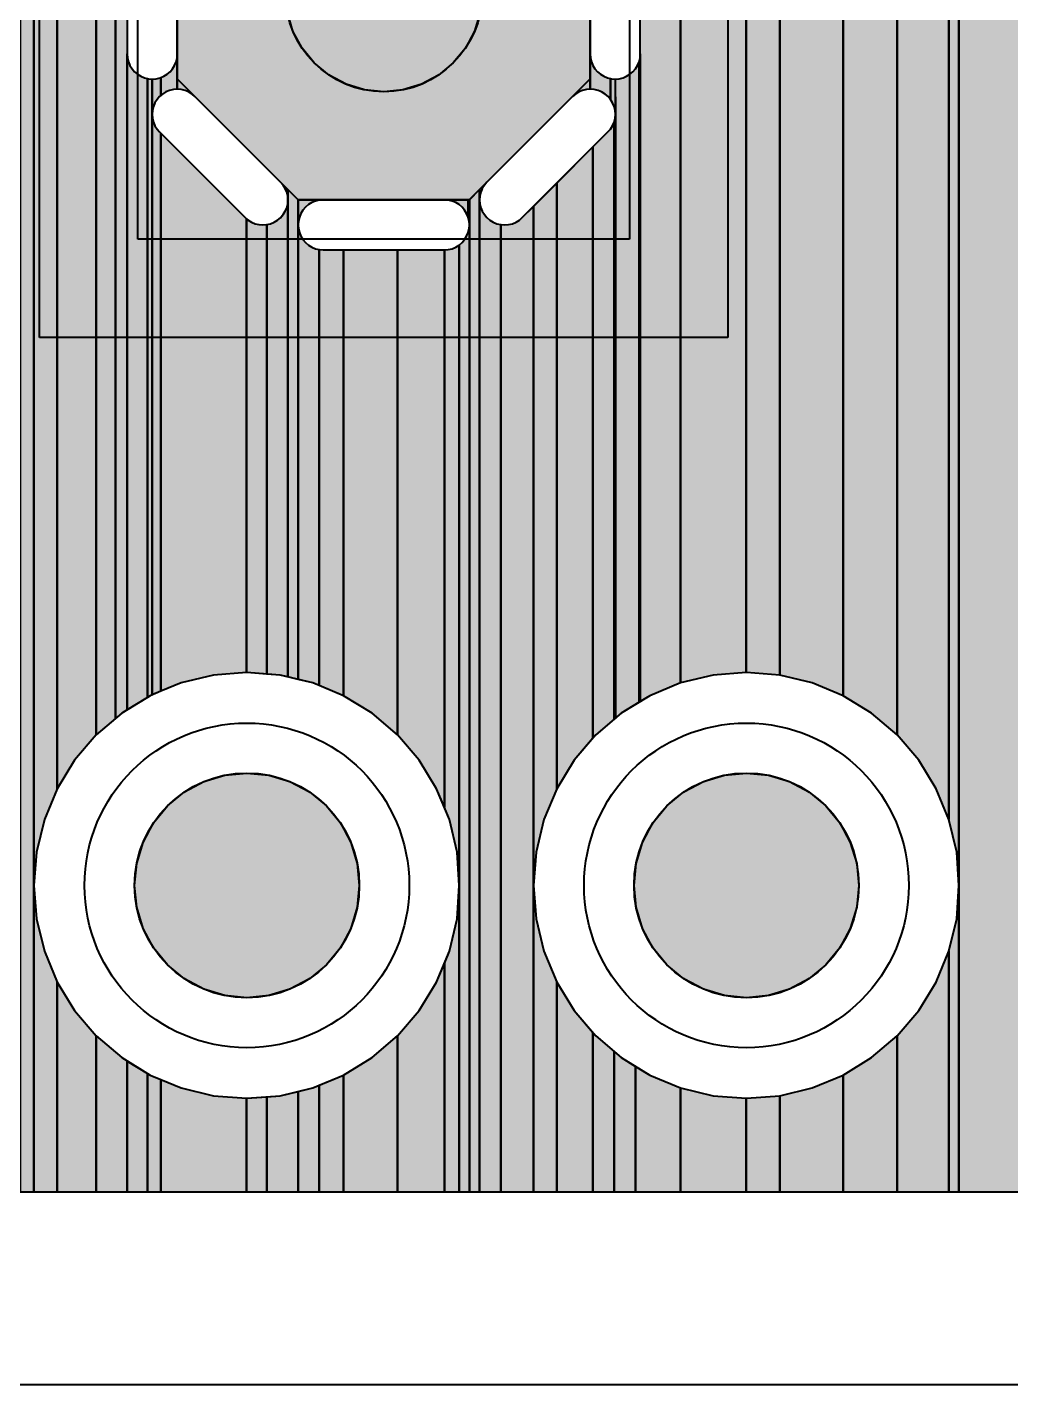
# Model space of a CAD drawing. Header units: millimetres. Extents: x 3 to 111, y 3 to 56.
# Drawn here: x 100.06 to 105.06, y 2.68 to 9.58 of the extents above; entities that cross this region are included whole.
import ezdxf

# ---------------------------------------------------------------- set-up
doc = ezdxf.new("R2010")
doc.units = ezdxf.units.MM
for name, color, linetype in [('bottom_copper', 7, 'Continuous'), ('bottom_silk', 7, 'Continuous'), ('drill_plated', 7, 'Continuous'), ('outline', 7, 'Continuous'), ('top_copper', 7, 'Continuous'), ('top_silk', 7, 'Continuous')]:
    doc.layers.add(name, color=color, linetype=linetype)

# ---------------------------------------------------------------- blocks, each defined once
blk = doc.blocks.new('Block2148')
at = {"layer": 'bottom_copper', "lineweight": 40}
for points in [[(1.2878, 0), (0.9101, 0), (0.9101, 51.435), (1.2878, 51.435), (1.2878, 0)], [(0.9101, 1.56), (0.9001, 1.7294), (0.8604, 1.8946), (0.8604, 49.4854), (0.9001, 49.6506), (0.9101, 49.82), (0.9101, 1.56)], [(0.8604, 1.8946), (0.7954, 2.0516), (0.7066, 2.1965), (0.5963, 2.3257), (0.5963, 49.0543), (0.7066, 49.1835), (0.7954, 49.3284), (0.8604, 49.4854), (0.8604, 1.8946)], [(0.5963, 2.3257), (0.4671, 2.436), (0.3222, 2.5248), (0.3222, 48.8552), (0.4671, 48.944), (0.5963, 49.0543), (0.5963, 2.3257)], [(0.3222, 2.5248), (0.1652, 2.5898), (0, 2.6295), (0, 48.7505), (0.1652, 48.7902), (0.3222, 48.8552), (0.3222, 2.5248)], [(0, 2.6295), (-0.1694, 2.6428), (-0.1711, 2.6427), (-0.1711, 48.7373), (-0.1694, 48.7372), (0, 48.7505), (0, 2.6295)], [(0.9101, 0), (0.8604, 0), (0.8604, 1.2254), (0.9001, 1.3906), (0.9101, 1.56), (0.9101, 0)], [(0.8604, 0), (0.5963, 0), (0.5963, 0.7943), (0.7066, 0.9235), (0.7954, 1.0684), (0.8604, 1.2254), (0.8604, 0)], [(0.5963, 0), (0.3222, 0), (0.3222, 0.5952), (0.4671, 0.684), (0.5963, 0.7943), (0.5963, 0)], [(0.3222, 0), (0, 0), (0, 0.4905), (0.1652, 0.5302), (0.3222, 0.5952), (0.3222, 0)], [(0, 0), (-0.1711, 0), (-0.1711, 0.4773), (-0.1694, 0.4772), (0, 0.4905), (0, 0)]]:
    blk.add_hatch(color=7, dxfattribs=at).paths.add_polyline_path(points, flags=0)
at = {"layer": 'bottom_copper', "color": 7, "lineweight": 40}
for points in [[(1.2878, 0), (0.9101, 0), (0.9101, 51.435), (1.2878, 51.435), (1.2878, 0)], [(0.9101, 1.56), (0.9001, 1.7294), (0.8604, 1.8946), (0.8604, 49.4854), (0.9001, 49.6506), (0.9101, 49.82), (0.9101, 1.56)], [(0.8604, 1.8946), (0.7954, 2.0516), (0.7066, 2.1965), (0.5963, 2.3257), (0.5963, 49.0543), (0.7066, 49.1835), (0.7954, 49.3284), (0.8604, 49.4854), (0.8604, 1.8946)], [(0.5963, 2.3257), (0.4671, 2.436), (0.3222, 2.5248), (0.3222, 48.8552), (0.4671, 48.944), (0.5963, 49.0543), (0.5963, 2.3257)], [(0.3222, 2.5248), (0.1652, 2.5898), (0, 2.6295), (0, 48.7505), (0.1652, 48.7902), (0.3222, 48.8552), (0.3222, 2.5248)], [(0, 2.6295), (-0.1694, 2.6428), (-0.1711, 2.6427), (-0.1711, 48.7373), (-0.1694, 48.7372), (0, 48.7505), (0, 2.6295)], [(0.9101, 0), (0.8604, 0), (0.8604, 1.2254), (0.9001, 1.3906), (0.9101, 1.56), (0.9101, 0)], [(0.8604, 0), (0.5963, 0), (0.5963, 0.7943), (0.7066, 0.9235), (0.7954, 1.0684), (0.8604, 1.2254), (0.8604, 0)], [(0.5963, 0), (0.3222, 0), (0.3222, 0.5952), (0.4671, 0.684), (0.5963, 0.7943), (0.5963, 0)], [(0.3222, 0), (0, 0), (0, 0.4905), (0.1652, 0.5302), (0.3222, 0.5952), (0.3222, 0)], [(0, 0), (-0.1711, 0), (-0.1711, 0.4773), (-0.1694, 0.4772), (0, 0.4905), (0, 0)]]:
    blk.add_lwpolyline(points, close=True, dxfattribs=at)
blk = doc.blocks.new('Block4488')
at = {"layer": 'bottom_copper', "lineweight": 40}
for points in [[(2.104, 2.5898), (1.947, 2.5248), (1.8986, 2.4951), (1.8986, 48.8849), (1.947, 48.8552), (2.104, 48.7902), (2.104, 2.5898)], [(2.4369, 2.6427), (2.2692, 2.6295), (2.104, 2.5898), (2.104, 48.7902), (2.2692, 48.7505), (2.4369, 48.7373), (2.4369, 2.6427)], [(1.7477, 5.5564), (1.7347, 5.5716), (1.7195, 5.5845), (1.7024, 5.595), (1.684, 5.6026), (1.6645, 5.6073), (1.6446, 5.6089), (1.6446, 5.788), (1.6458, 5.7681), (1.6504, 5.7487), (1.6581, 5.7302), (1.6685, 5.7132), (1.6815, 5.698), (1.6967, 5.685), (1.7138, 5.6746), (1.7322, 5.6669), (1.7477, 5.6632), (1.7477, 5.5564)], [(1.8928, 2.4916), (1.8021, 2.436), (1.772, 2.4103), (1.772, 5.6607), (1.7915, 5.6623), (1.811, 5.6669), (1.8294, 5.6746), (1.8465, 5.685), (1.8617, 5.698), (1.8747, 5.7132), (1.8851, 5.7302), (1.8928, 5.7487), (1.8928, 2.4916)], [(1.8986, 2.4951), (1.8928, 2.4916), (1.8928, 5.7487), (1.8974, 5.7681), (1.8986, 5.7881), (1.8986, 2.4951)], [(1.772, 5.4815), (1.7704, 5.5014), (1.7658, 5.5208), (1.7581, 5.5393), (1.7477, 5.5564), (1.7477, 5.6632), (1.7517, 5.6623), (1.7716, 5.6607), (1.772, 5.4815)], [(1.6446, 5.6089), (1.6247, 5.6073), (1.6052, 5.6026), (1.5868, 5.595), (1.5697, 5.5845), (1.5548, 5.5713), (1.6446, 5.6611), (1.6446, 5.6089)], [(1.772, 2.4103), (1.7658, 2.405), (1.7658, 5.4421), (1.7704, 5.4615), (1.772, 5.4815), (1.772, 2.4103)], [(1.7658, 2.405), (1.6729, 2.3257), (1.6581, 2.3084), (1.6581, 5.3154), (1.7344, 5.3917), (1.7477, 5.4066), (1.7581, 5.4236), (1.7658, 5.4421), (1.7658, 2.405)], [(1.6581, 2.3084), (1.5626, 2.1965), (1.4738, 2.0516), (1.4738, 5.1311), (1.6581, 5.3154), (1.6581, 2.3084)], [(0.1075, 5.046), (0.1059, 5.0659), (0.1012, 5.0854), (0.0936, 5.1038), (0.0831, 5.1209), (0.0702, 5.1355), (0.1075, 5.0982), (0.1075, 5.046)], [(1.119, 5.1355), (1.1061, 5.1209), (1.0956, 5.1038), (1.088, 5.0854), (1.0833, 5.0659), (1.0817, 5.046), (1.0817, 5.0982), (1.119, 5.1355)], [(1.4738, 2.0516), (1.4088, 1.8946), (1.3691, 1.7294), (1.3558, 1.56), (1.3558, 5.0131), (1.4738, 5.1311), (1.4738, 2.0516)], [(0.1075, 2.62), (0.068, 2.6295), (0, 2.6348), (0, 4.9202), (0.0194, 4.9248), (0.0379, 4.9325), (0.055, 4.9429), (0.0699, 4.9556), (0.0831, 4.9711), (0.0936, 4.9882), (0.1012, 5.0066), (0.1059, 5.0261), (0.1075, 5.046), (0.1075, 2.62)], [(0.1593, 2.6076), (0.1075, 2.62), (0.1075, 5.0982), (0.1593, 5.0464), (0.1593, 2.6076)], [(0.2667, 5.0448), (0.2473, 5.0402), (0.2288, 5.0325), (0.2118, 5.0221), (0.1966, 5.0091), (0.1836, 4.9939), (0.1732, 4.9768), (0.1655, 4.9584), (0.1609, 4.9389), (0.1593, 4.919), (0.1593, 5.0464), (0.1597, 5.046), (0.2667, 5.046), (0.2667, 5.0448)], [(0.2667, 5.0448), (0.2667, 5.046), (0.2866, 5.046), (0.2667, 5.0448)], [(1.0237, 4.9584), (1.016, 4.9768), (1.0056, 4.9939), (0.9926, 5.0091), (0.9774, 5.0221), (0.9604, 5.0325), (0.9419, 5.0402), (0.9225, 5.0448), (0.9026, 5.046), (1.0237, 5.046), (1.0237, 4.9584)], [(1.0299, 4.919), (1.0283, 4.9389), (1.0237, 4.9584), (1.0237, 5.046), (1.0295, 5.046), (1.0299, 5.0464), (1.0299, 4.919)], [(1.0817, 0), (1.0299, 0), (1.0299, 5.0464), (1.0817, 5.0982), (1.0817, 0)], [(1.1892, 0), (1.0817, 0), (1.0817, 5.046), (1.0833, 5.0261), (1.088, 5.0066), (1.0956, 4.9882), (1.1061, 4.9711), (1.119, 4.9559), (1.1342, 4.9429), (1.1513, 4.9325), (1.1698, 4.9248), (1.1892, 4.9202), (1.1892, 0)], [(1.3558, 0), (1.1892, 0), (1.1892, 4.9202), (1.2091, 4.9186), (1.2291, 4.9202), (1.2485, 4.9248), (1.267, 4.9325), (1.284, 4.9429), (1.2989, 4.9562), (1.3558, 5.0131), (1.3558, 0)], [(0, 2.6348), (-0.1014, 2.6428), (-0.1031, 2.6427), (-0.1031, 4.9503), (-0.0948, 4.9429), (-0.0778, 4.9325), (-0.0593, 4.9248), (-0.0399, 4.9202), (-0.0199, 4.9186), (0, 4.9202), (0, 2.6348)], [(0.2667, 2.5759), (0.2332, 2.5898), (0.1597, 2.6075), (0.1593, 4.919), (0.1609, 4.8991), (0.1655, 4.8796), (0.1732, 4.8612), (0.1836, 4.8441), (0.1966, 4.8289), (0.2118, 4.8159), (0.2288, 4.8055), (0.2473, 4.7978), (0.2667, 4.7932), (0.2667, 2.5759)], [(1.0295, 0), (0.9781, 0), (0.9781, 4.8165), (0.9926, 4.8289), (1.0056, 4.8441), (1.016, 4.8612), (1.0237, 4.8796), (1.0283, 4.8991), (1.0299, 4.919), (1.0299, 0)], [(0.3902, 2.5248), (0.2667, 2.5759), (0.2667, 4.7932), (0.2866, 4.792), (0.3902, 4.792), (0.3902, 2.5248)], [(0.6643, 2.3257), (0.5351, 2.436), (0.3902, 2.5248), (0.3902, 4.792), (0.6643, 4.792), (0.6643, 2.3257)], [(0.9025, 1.9572), (0.8634, 2.0516), (0.7746, 2.1965), (0.6643, 2.3257), (0.6643, 4.792), (0.9025, 4.792), (0.9025, 1.9572)], [(0.9781, 1.56), (0.9681, 1.7294), (0.9284, 1.8946), (0.9026, 1.9569), (0.9025, 4.792), (0.9225, 4.7932), (0.9419, 4.7978), (0.9604, 4.8055), (0.9774, 4.8159), (0.9781, 4.8165), (0.9781, 1.56)], [(0.9781, 0), (0.9026, 0), (0.9025, 1.1628), (0.9284, 1.2254), (0.9681, 1.3906), (0.9781, 1.56), (0.9781, 0)], [(1.4738, 0), (1.3558, 0), (1.3558, 1.56), (1.3691, 1.3906), (1.4088, 1.2254), (1.4738, 1.0684), (1.4738, 0)], [(0.9025, 0), (0.6643, 0), (0.6643, 0.7943), (0.7746, 0.9235), (0.8634, 1.0684), (0.9025, 1.1628), (0.9025, 0)], [(1.6581, 0), (1.4738, 0), (1.4738, 1.0684), (1.5626, 0.9235), (1.6581, 0.8116), (1.6581, 0)], [(0.6643, 0), (0.3902, 0), (0.3902, 0.5952), (0.5351, 0.684), (0.6643, 0.7943), (0.6643, 0)], [(1.7658, 0), (1.6581, 0), (1.6581, 0.8116), (1.6729, 0.7943), (1.7658, 0.715), (1.7658, 0)], [(1.8747, 0), (1.7658, 0), (1.7658, 0.715), (1.8021, 0.684), (1.8747, 0.6395), (1.8747, 0)], [(2.104, 0), (1.8747, 0), (1.8747, 0.6395), (1.947, 0.5952), (2.104, 0.5302), (2.104, 0)], [(0.3902, 0), (0.2667, 0), (0.2667, 0.5441), (0.3902, 0.5952), (0.3902, 0)], [(0, 0), (-0.1031, 0), (-0.1031, 0.4773), (-0.1014, 0.4772), (0, 0.4852), (0, 0)], [(0.1593, 0), (0, 0), (0, 0.4852), (0.068, 0.4905), (0.1593, 0.5124), (0.1593, 0)], [(0.2667, 0), (0.1597, 0), (0.1593, 0.5124), (0.2332, 0.5302), (0.2667, 0.5441), (0.2667, 0)], [(2.4369, 0), (2.104, 0), (2.104, 0.5302), (2.2692, 0.4905), (2.4369, 0.4773), (2.4369, 0)]]:
    blk.add_hatch(color=7, dxfattribs=at).paths.add_polyline_path(points, flags=0)
at = {"layer": 'bottom_copper', "color": 7, "lineweight": 40}
for points in [[(2.104, 2.5898), (1.947, 2.5248), (1.8986, 2.4951), (1.8986, 48.8849), (1.947, 48.8552), (2.104, 48.7902), (2.104, 2.5898)], [(2.4369, 2.6427), (2.2692, 2.6295), (2.104, 2.5898), (2.104, 48.7902), (2.2692, 48.7505), (2.4369, 48.7373), (2.4369, 2.6427)], [(1.7477, 5.5564), (1.7347, 5.5716), (1.7195, 5.5845), (1.7024, 5.595), (1.684, 5.6026), (1.6645, 5.6073), (1.6446, 5.6089), (1.6446, 5.788), (1.6458, 5.7681), (1.6504, 5.7487), (1.6581, 5.7302), (1.6685, 5.7132), (1.6815, 5.698), (1.6967, 5.685), (1.7138, 5.6746), (1.7322, 5.6669), (1.7477, 5.6632), (1.7477, 5.5564)], [(1.8928, 2.4916), (1.8021, 2.436), (1.772, 2.4103), (1.772, 5.6607), (1.7915, 5.6623), (1.811, 5.6669), (1.8294, 5.6746), (1.8465, 5.685), (1.8617, 5.698), (1.8747, 5.7132), (1.8851, 5.7302), (1.8928, 5.7487), (1.8928, 2.4916)], [(1.8986, 2.4951), (1.8928, 2.4916), (1.8928, 5.7487), (1.8974, 5.7681), (1.8986, 5.7881), (1.8986, 2.4951)], [(1.772, 5.4815), (1.7704, 5.5014), (1.7658, 5.5208), (1.7581, 5.5393), (1.7477, 5.5564), (1.7477, 5.6632), (1.7517, 5.6623), (1.7716, 5.6607), (1.772, 5.4815)], [(1.6446, 5.6089), (1.6247, 5.6073), (1.6052, 5.6026), (1.5868, 5.595), (1.5697, 5.5845), (1.5548, 5.5713), (1.6446, 5.6611), (1.6446, 5.6089)], [(1.772, 2.4103), (1.7658, 2.405), (1.7658, 5.4421), (1.7704, 5.4615), (1.772, 5.4815), (1.772, 2.4103)], [(1.7658, 2.405), (1.6729, 2.3257), (1.6581, 2.3084), (1.6581, 5.3154), (1.7344, 5.3917), (1.7477, 5.4066), (1.7581, 5.4236), (1.7658, 5.4421), (1.7658, 2.405)], [(1.6581, 2.3084), (1.5626, 2.1965), (1.4738, 2.0516), (1.4738, 5.1311), (1.6581, 5.3154), (1.6581, 2.3084)], [(0.1075, 5.046), (0.1059, 5.0659), (0.1012, 5.0854), (0.0936, 5.1038), (0.0831, 5.1209), (0.0702, 5.1355), (0.1075, 5.0982), (0.1075, 5.046)], [(1.119, 5.1355), (1.1061, 5.1209), (1.0956, 5.1038), (1.088, 5.0854), (1.0833, 5.0659), (1.0817, 5.046), (1.0817, 5.0982), (1.119, 5.1355)], [(1.4738, 2.0516), (1.4088, 1.8946), (1.3691, 1.7294), (1.3558, 1.56), (1.3558, 5.0131), (1.4738, 5.1311), (1.4738, 2.0516)], [(0.1075, 2.62), (0.068, 2.6295), (0, 2.6348), (0, 4.9202), (0.0194, 4.9248), (0.0379, 4.9325), (0.055, 4.9429), (0.0699, 4.9556), (0.0831, 4.9711), (0.0936, 4.9882), (0.1012, 5.0066), (0.1059, 5.0261), (0.1075, 5.046), (0.1075, 2.62)], [(0.1593, 2.6076), (0.1075, 2.62), (0.1075, 5.0982), (0.1593, 5.0464), (0.1593, 2.6076)], [(0.2667, 5.0448), (0.2473, 5.0402), (0.2288, 5.0325), (0.2118, 5.0221), (0.1966, 5.0091), (0.1836, 4.9939), (0.1732, 4.9768), (0.1655, 4.9584), (0.1609, 4.9389), (0.1593, 4.919), (0.1593, 5.0464), (0.1597, 5.046), (0.2667, 5.046), (0.2667, 5.0448)], [(0.2667, 5.0448), (0.2667, 5.046), (0.2866, 5.046), (0.2667, 5.0448)], [(1.0237, 4.9584), (1.016, 4.9768), (1.0056, 4.9939), (0.9926, 5.0091), (0.9774, 5.0221), (0.9604, 5.0325), (0.9419, 5.0402), (0.9225, 5.0448), (0.9026, 5.046), (1.0237, 5.046), (1.0237, 4.9584)], [(1.0299, 4.919), (1.0283, 4.9389), (1.0237, 4.9584), (1.0237, 5.046), (1.0295, 5.046), (1.0299, 5.0464), (1.0299, 4.919)], [(1.0817, 0), (1.0299, 0), (1.0299, 5.0464), (1.0817, 5.0982), (1.0817, 0)], [(1.1892, 0), (1.0817, 0), (1.0817, 5.046), (1.0833, 5.0261), (1.088, 5.0066), (1.0956, 4.9882), (1.1061, 4.9711), (1.119, 4.9559), (1.1342, 4.9429), (1.1513, 4.9325), (1.1698, 4.9248), (1.1892, 4.9202), (1.1892, 0)], [(1.3558, 0), (1.1892, 0), (1.1892, 4.9202), (1.2091, 4.9186), (1.2291, 4.9202), (1.2485, 4.9248), (1.267, 4.9325), (1.284, 4.9429), (1.2989, 4.9562), (1.3558, 5.0131), (1.3558, 0)], [(0, 2.6348), (-0.1014, 2.6428), (-0.1031, 2.6427), (-0.1031, 4.9503), (-0.0948, 4.9429), (-0.0778, 4.9325), (-0.0593, 4.9248), (-0.0399, 4.9202), (-0.0199, 4.9186), (0, 4.9202), (0, 2.6348)], [(0.2667, 2.5759), (0.2332, 2.5898), (0.1597, 2.6075), (0.1593, 4.919), (0.1609, 4.8991), (0.1655, 4.8796), (0.1732, 4.8612), (0.1836, 4.8441), (0.1966, 4.8289), (0.2118, 4.8159), (0.2288, 4.8055), (0.2473, 4.7978), (0.2667, 4.7932), (0.2667, 2.5759)], [(1.0295, 0), (0.9781, 0), (0.9781, 4.8165), (0.9926, 4.8289), (1.0056, 4.8441), (1.016, 4.8612), (1.0237, 4.8796), (1.0283, 4.8991), (1.0299, 4.919), (1.0299, 0)], [(0.3902, 2.5248), (0.2667, 2.5759), (0.2667, 4.7932), (0.2866, 4.792), (0.3902, 4.792), (0.3902, 2.5248)], [(0.6643, 2.3257), (0.5351, 2.436), (0.3902, 2.5248), (0.3902, 4.792), (0.6643, 4.792), (0.6643, 2.3257)], [(0.9025, 1.9572), (0.8634, 2.0516), (0.7746, 2.1965), (0.6643, 2.3257), (0.6643, 4.792), (0.9025, 4.792), (0.9025, 1.9572)], [(0.9781, 1.56), (0.9681, 1.7294), (0.9284, 1.8946), (0.9026, 1.9569), (0.9025, 4.792), (0.9225, 4.7932), (0.9419, 4.7978), (0.9604, 4.8055), (0.9774, 4.8159), (0.9781, 4.8165), (0.9781, 1.56)], [(0.9781, 0), (0.9026, 0), (0.9025, 1.1628), (0.9284, 1.2254), (0.9681, 1.3906), (0.9781, 1.56), (0.9781, 0)], [(1.4738, 0), (1.3558, 0), (1.3558, 1.56), (1.3691, 1.3906), (1.4088, 1.2254), (1.4738, 1.0684), (1.4738, 0)], [(0.9025, 0), (0.6643, 0), (0.6643, 0.7943), (0.7746, 0.9235), (0.8634, 1.0684), (0.9025, 1.1628), (0.9025, 0)], [(1.6581, 0), (1.4738, 0), (1.4738, 1.0684), (1.5626, 0.9235), (1.6581, 0.8116), (1.6581, 0)], [(0.6643, 0), (0.3902, 0), (0.3902, 0.5952), (0.5351, 0.684), (0.6643, 0.7943), (0.6643, 0)], [(1.7658, 0), (1.6581, 0), (1.6581, 0.8116), (1.6729, 0.7943), (1.7658, 0.715), (1.7658, 0)], [(1.8747, 0), (1.7658, 0), (1.7658, 0.715), (1.8021, 0.684), (1.8747, 0.6395), (1.8747, 0)], [(2.104, 0), (1.8747, 0), (1.8747, 0.6395), (1.947, 0.5952), (2.104, 0.5302), (2.104, 0)], [(0.3902, 0), (0.2667, 0), (0.2667, 0.5441), (0.3902, 0.5952), (0.3902, 0)], [(0, 0), (-0.1031, 0), (-0.1031, 0.4773), (-0.1014, 0.4772), (0, 0.4852), (0, 0)], [(0.1593, 0), (0, 0), (0, 0.4852), (0.068, 0.4905), (0.1593, 0.5124), (0.1593, 0)], [(0.2667, 0), (0.1597, 0), (0.1593, 0.5124), (0.2332, 0.5302), (0.2667, 0.5441), (0.2667, 0)], [(2.4369, 0), (2.104, 0), (2.104, 0.5302), (2.2692, 0.4905), (2.4369, 0.4773), (2.4369, 0)]]:
    blk.add_lwpolyline(points, close=True, dxfattribs=at)
blk = doc.blocks.new('Block4948')
at = {"layer": 'bottom_copper', "lineweight": 40}
for points in [[(0, 0), (-0.0199, -0.0016), (-0.0394, -0.0063), (-0.0578, -0.0139), (-0.0749, -0.0244), (-0.0831, -0.0314), (-0.0831, 0.0599), (-0.0692, 0.0657), (-0.0521, 0.0761), (-0.0369, 0.0891), (-0.0239, 0.1043), (-0.0135, 0.1213), (-0.0058, 0.1398), (-0.0012, 0.1592), (0, 0.1791), (0, 0)], [(0.0749, -0.0244), (0.0578, -0.0139), (0.0394, -0.0063), (0.0199, -0.0016), (0, 0), (0, 0.0522), (0.0898, -0.0376), (0.0749, -0.0244)]]:
    blk.add_hatch(color=7, dxfattribs=at).paths.add_polyline_path(points, flags=0)
at = {"layer": 'bottom_copper', "color": 7, "lineweight": 40}
for points in [[(0, 0), (-0.0199, -0.0016), (-0.0394, -0.0063), (-0.0578, -0.0139), (-0.0749, -0.0244), (-0.0831, -0.0314), (-0.0831, 0.0599), (-0.0692, 0.0657), (-0.0521, 0.0761), (-0.0369, 0.0891), (-0.0239, 0.1043), (-0.0135, 0.1213), (-0.0058, 0.1398), (-0.0012, 0.1592), (0, 0.1791), (0, 0)], [(0.0749, -0.0244), (0.0578, -0.0139), (0.0394, -0.0063), (0.0199, -0.0016), (0, 0), (0, 0.0522), (0.0898, -0.0376), (0.0749, -0.0244)]]:
    blk.add_lwpolyline(points, close=True, dxfattribs=at)
blk = doc.blocks.new('Block6268')
at = {"layer": 'bottom_copper', "lineweight": 40}
for points in [[(0.8525, 2.4535), (0.824, 2.436), (0.7925, 2.4091), (0.7925, 39.4913), (0.8525, 39.4313), (0.8525, 2.4535)], [(0.7925, 2.4091), (0.6948, 2.3257), (0.6948, 39.0593), (0.7389, 39.0863), (0.7925, 39.1321), (0.7925, 2.4091)], [(0.6948, 2.3257), (0.5845, 2.1965), (0.4957, 2.0516), (0.4957, 38.952), (0.5702, 38.9829), (0.6948, 39.0593), (0.6948, 2.3257)], [(0.4957, 2.0516), (0.4307, 1.8946), (0.391, 1.7294), (0.3777, 1.56), (0.3777, 38.9048), (0.3873, 38.9071), (0.4957, 38.952), (0.4957, 2.0516)], [(0.3777, 0), (0.3086, 0), (0.3086, 38.8882), (0.3777, 38.9048), (0.3777, 0)], [(0.9547, 2.5161), (0.8525, 2.4535), (0.8525, 5.7881), (0.8537, 5.7681), (0.8583, 5.7487), (0.866, 5.7302), (0.8764, 5.7132), (0.8894, 5.698), (0.9046, 5.685), (0.9217, 5.6746), (0.9401, 5.6669), (0.9547, 5.6635), (0.9547, 2.5161)], [(0.9791, 2.529), (0.9689, 2.5248), (0.9547, 2.5161), (0.9547, 5.6635), (0.9596, 5.6623), (0.9791, 5.6607), (0.9791, 2.529)], [(1.0234, 5.5775), (1.0167, 5.5719), (1.0034, 5.5564), (0.993, 5.5393), (0.9853, 5.5208), (0.9807, 5.5014), (0.9791, 5.4815), (0.9791, 5.6607), (0.9994, 5.6623), (1.0189, 5.6669), (1.0234, 5.6688), (1.0234, 5.5775)], [(1.0234, 2.5474), (0.9795, 2.5292), (0.9791, 5.4815), (0.9807, 5.4615), (0.9853, 5.4421), (0.993, 5.4236), (1.0034, 5.4066), (1.0164, 5.392), (1.0234, 5.3849), (1.0234, 2.5474)], [(0.4957, 0), (0.3777, 0), (0.3777, 1.56), (0.391, 1.3906), (0.4307, 1.2254), (0.4957, 1.0684), (0.4957, 0)], [(0.6948, 0), (0.4957, 0), (0.4957, 1.0684), (0.5845, 0.9235), (0.6948, 0.7943), (0.6948, 0)], [(0.8525, 0), (0.6948, 0), (0.6948, 0.7943), (0.824, 0.684), (0.8525, 0.6665), (0.8525, 0)], [(0.9547, 0), (0.8525, 0), (0.8525, 0.6665), (0.9547, 0.6039), (0.9547, 0)], [(1.0234, 0), (0.9547, 0), (0.9547, 0.6039), (0.9689, 0.5952), (1.0234, 0.5726), (1.0234, 0)]]:
    blk.add_hatch(color=7, dxfattribs=at).paths.add_polyline_path(points, flags=0)
at = {"layer": 'bottom_copper', "color": 7, "lineweight": 40}
for points in [[(0.8525, 2.4535), (0.824, 2.436), (0.7925, 2.4091), (0.7925, 39.4913), (0.8525, 39.4313), (0.8525, 2.4535)], [(0.7925, 2.4091), (0.6948, 2.3257), (0.6948, 39.0593), (0.7389, 39.0863), (0.7925, 39.1321), (0.7925, 2.4091)], [(0.6948, 2.3257), (0.5845, 2.1965), (0.4957, 2.0516), (0.4957, 38.952), (0.5702, 38.9829), (0.6948, 39.0593), (0.6948, 2.3257)], [(0.4957, 2.0516), (0.4307, 1.8946), (0.391, 1.7294), (0.3777, 1.56), (0.3777, 38.9048), (0.3873, 38.9071), (0.4957, 38.952), (0.4957, 2.0516)], [(0.3777, 0), (0.3086, 0), (0.3086, 38.8882), (0.3777, 38.9048), (0.3777, 0)], [(0.9547, 2.5161), (0.8525, 2.4535), (0.8525, 5.7881), (0.8537, 5.7681), (0.8583, 5.7487), (0.866, 5.7302), (0.8764, 5.7132), (0.8894, 5.698), (0.9046, 5.685), (0.9217, 5.6746), (0.9401, 5.6669), (0.9547, 5.6635), (0.9547, 2.5161)], [(0.9791, 2.529), (0.9689, 2.5248), (0.9547, 2.5161), (0.9547, 5.6635), (0.9596, 5.6623), (0.9791, 5.6607), (0.9791, 2.529)], [(1.0234, 5.5775), (1.0167, 5.5719), (1.0034, 5.5564), (0.993, 5.5393), (0.9853, 5.5208), (0.9807, 5.5014), (0.9791, 5.4815), (0.9791, 5.6607), (0.9994, 5.6623), (1.0189, 5.6669), (1.0234, 5.6688), (1.0234, 5.5775)], [(1.0234, 2.5474), (0.9795, 2.5292), (0.9791, 5.4815), (0.9807, 5.4615), (0.9853, 5.4421), (0.993, 5.4236), (1.0034, 5.4066), (1.0164, 5.392), (1.0234, 5.3849), (1.0234, 2.5474)], [(0.4957, 0), (0.3777, 0), (0.3777, 1.56), (0.391, 1.3906), (0.4307, 1.2254), (0.4957, 1.0684), (0.4957, 0)], [(0.6948, 0), (0.4957, 0), (0.4957, 1.0684), (0.5845, 0.9235), (0.6948, 0.7943), (0.6948, 0)], [(0.8525, 0), (0.6948, 0), (0.6948, 0.7943), (0.824, 0.684), (0.8525, 0.6665), (0.8525, 0)], [(0.9547, 0), (0.8525, 0), (0.8525, 0.6665), (0.9547, 0.6039), (0.9547, 0)], [(1.0234, 0), (0.9547, 0), (0.9547, 0.6039), (0.9689, 0.5952), (1.0234, 0.5726), (1.0234, 0)]]:
    blk.add_lwpolyline(points, close=True, dxfattribs=at)

msp = doc.modelspace()

# ---------------------------------------------------------------- hatches: boundary and pattern name
at = {"layer": 'bottom_copper', "lineweight": 40}
for points in [[(102.924, 9.3211), (102.3089, 8.706), (101.4391, 8.706), (100.824, 9.3211), (100.824, 10.1909), (101.4391, 10.806), (102.3089, 10.806), (102.924, 10.1909), (102.924, 9.3211)], [(102.3644, 9.6585), (102.3359, 9.5647), (102.2897, 9.4782), (102.2276, 9.4024), (102.1518, 9.3403), (102.0653, 9.2941), (101.9715, 9.2656), (101.874, 9.256), (101.7765, 9.2656), (101.6827, 9.2941), (101.5962, 9.3403), (101.5204, 9.4024), (101.4583, 9.4782), (101.4121, 9.5647), (101.3836, 9.6585), (101.374, 9.756), (101.3836, 9.8535), (101.4121, 9.9473), (101.4583, 10.0338), (101.5204, 10.1096), (101.5962, 10.1717), (101.6827, 10.2179), (101.7765, 10.2464), (101.874, 10.256), (101.9715, 10.2464), (102.0653, 10.2179), (102.1518, 10.1717), (102.2276, 10.1096), (102.2897, 10.0338), (102.3359, 9.9473), (102.3644, 9.8535), (102.374, 9.756), (102.3644, 9.6585)], [(101.1763, 6.3027), (101.0086, 6.2895), (100.8434, 6.2498), (100.7409, 6.2074), (100.7409, 9.0449), (101.1697, 8.6162), (101.1763, 8.6103), (101.1763, 6.3027)], [(101.7385, 5.1085), (101.706, 5.0013), (101.6532, 4.9025), (101.5821, 4.8159), (101.4955, 4.7448), (101.3967, 4.692), (101.2895, 4.6595), (101.178, 4.6485), (101.0665, 4.6595), (100.9593, 4.692), (100.8605, 4.7448), (100.7739, 4.8159), (100.7028, 4.9025), (100.65, 5.0013), (100.6175, 5.1085), (100.6065, 5.22), (100.6175, 5.3315), (100.65, 5.4387), (100.7028, 5.5375), (100.7739, 5.6241), (100.8605, 5.6952), (100.9593, 5.748), (101.0665, 5.7805), (101.178, 5.7915), (101.2895, 5.7805), (101.3967, 5.748), (101.4955, 5.6952), (101.5821, 5.6241), (101.6532, 5.5375), (101.706, 5.4387), (101.7385, 5.3315), (101.7495, 5.22), (101.7385, 5.1085)], [(104.2785, 5.1085), (104.246, 5.0013), (104.1932, 4.9025), (104.1221, 4.8159), (104.0355, 4.7448), (103.9367, 4.692), (103.8295, 4.6595), (103.718, 4.6485), (103.6065, 4.6595), (103.4993, 4.692), (103.4005, 4.7448), (103.3139, 4.8159), (103.2428, 4.9025), (103.19, 5.0013), (103.1575, 5.1085), (103.1465, 5.22), (103.1575, 5.3315), (103.19, 5.4387), (103.2428, 5.5375), (103.3139, 5.6241), (103.4005, 5.6952), (103.4993, 5.748), (103.6065, 5.7805), (103.718, 5.7915), (103.8295, 5.7805), (103.9367, 5.748), (104.0355, 5.6952), (104.1221, 5.6241), (104.1932, 5.5375), (104.246, 5.4387), (104.2785, 5.3315), (104.2895, 5.22), (104.2785, 5.1085)], [(101.1763, 3.66), (100.7409, 3.66), (100.7409, 4.2326), (100.8434, 4.1902), (101.0086, 4.1505), (101.1763, 4.1373), (101.1763, 3.66)]]:
    msp.add_hatch(color=7, dxfattribs=at).paths.add_polyline_path(points, flags=0)
at = {"layer": 'drill_plated', "lineweight": 40}
for points in [[(102.3644, 9.6585), (102.3359, 9.5647), (102.2897, 9.4782), (102.2276, 9.4024), (102.1518, 9.3403), (102.0653, 9.2941), (101.9715, 9.2656), (101.874, 9.256), (101.7765, 9.2656), (101.6827, 9.2941), (101.5962, 9.3403), (101.5204, 9.4024), (101.4583, 9.4782), (101.4121, 9.5647), (101.3836, 9.6585), (101.374, 9.756), (101.3836, 9.8535), (101.4121, 9.9473), (101.4583, 10.0338), (101.5204, 10.1096), (101.5962, 10.1717), (101.6827, 10.2179), (101.7765, 10.2464), (101.874, 10.256), (101.9715, 10.2464), (102.0653, 10.2179), (102.1518, 10.1717), (102.2276, 10.1096), (102.2897, 10.0338), (102.3359, 9.9473), (102.3644, 9.8535), (102.374, 9.756), (102.3644, 9.6585)], [(101.7385, 5.1085), (101.706, 5.0013), (101.6532, 4.9025), (101.5821, 4.8159), (101.4955, 4.7448), (101.3967, 4.692), (101.2895, 4.6595), (101.178, 4.6485), (101.0665, 4.6595), (100.9593, 4.692), (100.8605, 4.7448), (100.7739, 4.8159), (100.7028, 4.9025), (100.65, 5.0013), (100.6175, 5.1085), (100.6065, 5.22), (100.6175, 5.3315), (100.65, 5.4387), (100.7028, 5.5375), (100.7739, 5.6241), (100.8605, 5.6952), (100.9593, 5.748), (101.0665, 5.7805), (101.178, 5.7915), (101.2895, 5.7805), (101.3967, 5.748), (101.4955, 5.6952), (101.5821, 5.6241), (101.6532, 5.5375), (101.706, 5.4387), (101.7385, 5.3315), (101.7495, 5.22), (101.7385, 5.1085)], [(104.2785, 5.1085), (104.246, 5.0013), (104.1932, 4.9025), (104.1221, 4.8159), (104.0355, 4.7448), (103.9367, 4.692), (103.8295, 4.6595), (103.718, 4.6485), (103.6065, 4.6595), (103.4993, 4.692), (103.4005, 4.7448), (103.3139, 4.8159), (103.2428, 4.9025), (103.19, 5.0013), (103.1575, 5.1085), (103.1465, 5.22), (103.1575, 5.3315), (103.19, 5.4387), (103.2428, 5.5375), (103.3139, 5.6241), (103.4005, 5.6952), (103.4993, 5.748), (103.6065, 5.7805), (103.718, 5.7915), (103.8295, 5.7805), (103.9367, 5.748), (104.0355, 5.6952), (104.1221, 5.6241), (104.1932, 5.5375), (104.246, 5.4387), (104.2785, 5.3315), (104.2895, 5.22), (104.2785, 5.1085)]]:
    msp.add_hatch(color=7, dxfattribs=at).paths.add_polyline_path(points, flags=0)
at = {"layer": 'top_copper', "lineweight": 40}
for points in [[(102.924, 9.3211), (102.3089, 8.706), (101.4391, 8.706), (100.824, 9.3211), (100.824, 10.1909), (101.4391, 10.806), (102.3089, 10.806), (102.924, 10.1909), (102.924, 9.3211)], [(102.3644, 9.6585), (102.3359, 9.5647), (102.2897, 9.4782), (102.2276, 9.4024), (102.1518, 9.3403), (102.0653, 9.2941), (101.9715, 9.2656), (101.874, 9.256), (101.7765, 9.2656), (101.6827, 9.2941), (101.5962, 9.3403), (101.5204, 9.4024), (101.4583, 9.4782), (101.4121, 9.5647), (101.3836, 9.6585), (101.374, 9.756), (101.3836, 9.8535), (101.4121, 9.9473), (101.4583, 10.0338), (101.5204, 10.1096), (101.5962, 10.1717), (101.6827, 10.2179), (101.7765, 10.2464), (101.874, 10.256), (101.9715, 10.2464), (102.0653, 10.2179), (102.1518, 10.1717), (102.2276, 10.1096), (102.2897, 10.0338), (102.3359, 9.9473), (102.3644, 9.8535), (102.374, 9.756), (102.3644, 9.6585)], [(101.7385, 5.1085), (101.706, 5.0013), (101.6532, 4.9025), (101.5821, 4.8159), (101.4955, 4.7448), (101.3967, 4.692), (101.2895, 4.6595), (101.178, 4.6485), (101.0665, 4.6595), (100.9593, 4.692), (100.8605, 4.7448), (100.7739, 4.8159), (100.7028, 4.9025), (100.65, 5.0013), (100.6175, 5.1085), (100.6065, 5.22), (100.6175, 5.3315), (100.65, 5.4387), (100.7028, 5.5375), (100.7739, 5.6241), (100.8605, 5.6952), (100.9593, 5.748), (101.0665, 5.7805), (101.178, 5.7915), (101.2895, 5.7805), (101.3967, 5.748), (101.4955, 5.6952), (101.5821, 5.6241), (101.6532, 5.5375), (101.706, 5.4387), (101.7385, 5.3315), (101.7495, 5.22), (101.7385, 5.1085)], [(104.2785, 5.1085), (104.246, 5.0013), (104.1932, 4.9025), (104.1221, 4.8159), (104.0355, 4.7448), (103.9367, 4.692), (103.8295, 4.6595), (103.718, 4.6485), (103.6065, 4.6595), (103.4993, 4.692), (103.4005, 4.7448), (103.3139, 4.8159), (103.2428, 4.9025), (103.19, 5.0013), (103.1575, 5.1085), (103.1465, 5.22), (103.1575, 5.3315), (103.19, 5.4387), (103.2428, 5.5375), (103.3139, 5.6241), (103.4005, 5.6952), (103.4993, 5.748), (103.6065, 5.7805), (103.718, 5.7915), (103.8295, 5.7805), (103.9367, 5.748), (104.0355, 5.6952), (104.1221, 5.6241), (104.1932, 5.5375), (104.246, 5.4387), (104.2785, 5.3315), (104.2895, 5.22), (104.2785, 5.1085)]]:
    msp.add_hatch(color=7, dxfattribs=at).paths.add_polyline_path(points, flags=0)

# ---------------------------------------------------------------- linework, layer by layer
at = {"layer": 'bottom_copper', "color": 7, "lineweight": 40}
for p, q in [((103.7163, 6.3027), (103.7163, 52.3973)), ((103.7163, 52.3973), (103.7163, 6.3027)), ((100.824, 10.1909), (100.824, 9.3211)), ((102.924, 9.3211), (102.924, 10.1909)), ((100.57, 10.0639), (100.57, 9.4481)), ((103.178, 9.4481), (103.178, 10.0639)), ((100.57, 9.4481), (100.5712, 9.4281)), ((100.5712, 9.4281), (100.5758, 9.4087)), ((100.5758, 9.4087), (100.5835, 9.3902)), ((100.8105, 9.3902), (100.8182, 9.4087)), ((100.8182, 9.4087), (100.8228, 9.4281)), ((100.8228, 9.4281), (100.824, 9.448)), ((100.824, 9.448), (100.824, 9.3211)), ((102.924, 9.3211), (102.924, 9.448)), ((102.924, 9.448), (102.9252, 9.4281)), ((102.9252, 9.4281), (102.9298, 9.4087)), ((102.9298, 9.4087), (102.9375, 9.3902)), ((103.1645, 9.3902), (103.1722, 9.4087)), ((103.1722, 9.4087), (103.1768, 9.4281)), ((103.1768, 9.4281), (103.178, 9.4481)), ((100.5835, 9.3902), (100.5939, 9.3732)), ((100.5939, 9.3732), (100.6069, 9.358)), ((100.6069, 9.358), (100.6221, 9.345)), ((100.6221, 9.345), (100.6392, 9.3346)), ((100.6392, 9.3346), (100.6576, 9.3269)), ((100.6576, 9.3269), (100.6771, 9.3223)), ((100.6771, 9.3223), (100.697, 9.3207)), ((100.697, 9.3207), (100.7169, 9.3223)), ((100.7169, 9.3223), (100.7364, 9.3269)), ((100.7364, 9.3269), (100.7409, 9.3288)), ((100.7409, 9.3288), (100.7548, 9.3346)), ((100.7409, 9.2375), (100.7409, 9.3288)), ((100.7409, 9.3288), (100.7409, 9.2375)), ((100.7548, 9.3346), (100.7719, 9.345)), ((100.7719, 9.345), (100.7871, 9.358)), ((100.7871, 9.358), (100.8001, 9.3732)), ((100.8001, 9.3732), (100.8105, 9.3902)), ((102.9375, 9.3902), (102.9479, 9.3732)), ((102.9479, 9.3732), (102.9609, 9.358)), ((102.9609, 9.358), (102.9761, 9.345)), ((102.9761, 9.345), (102.9932, 9.3346)), ((102.9932, 9.3346), (103.0116, 9.3269)), ((103.0116, 9.3269), (103.0311, 9.3223)), ((103.0311, 9.3223), (103.051, 9.3207)), ((103.051, 9.3207), (103.0709, 9.3223)), ((103.0709, 9.3223), (103.0904, 9.3269)), ((103.0904, 9.3269), (103.1088, 9.3346)), ((103.1088, 9.3346), (103.1259, 9.345)), ((103.1259, 9.345), (103.1411, 9.358)), ((103.1411, 9.358), (103.1541, 9.3732)), ((103.1541, 9.3732), (103.1645, 9.3902)), ((100.7662, 9.255), (100.7491, 9.2445)), ((100.7846, 9.2626), (100.7662, 9.255)), ((100.8041, 9.2673), (100.7846, 9.2626)), ((100.824, 9.2689), (100.8041, 9.2673)), ((100.824, 9.3211), (100.9138, 9.2313)), ((100.824, 9.3211), (101.4391, 8.706)), ((100.8439, 9.2673), (100.824, 9.2689)), ((100.8634, 9.2626), (100.8439, 9.2673)), ((100.8818, 9.255), (100.8634, 9.2626)), ((100.8989, 9.2445), (100.8818, 9.255)), ((102.3089, 8.706), (102.924, 9.3211)), ((102.8342, 9.2313), (102.924, 9.3211)), ((102.8662, 9.255), (102.8491, 9.2445)), ((102.8846, 9.2626), (102.8662, 9.255)), ((102.9041, 9.2673), (102.8846, 9.2626)), ((102.924, 9.2689), (102.9041, 9.2673)), ((102.9439, 9.2673), (102.924, 9.2689)), ((102.9634, 9.2626), (102.9439, 9.2673)), ((102.9818, 9.255), (102.9634, 9.2626)), ((102.9989, 9.2445), (102.9818, 9.255)), ((100.7105, 9.1993), (100.7028, 9.1808)), ((100.7209, 9.2164), (100.7105, 9.1993)), ((100.7339, 9.2316), (100.7209, 9.2164)), ((100.7409, 9.2375), (100.7339, 9.2316)), ((100.7491, 9.2445), (100.7409, 9.2375)), ((100.9138, 9.2313), (100.8989, 9.2445)), ((102.8491, 9.2445), (102.8342, 9.2313)), ((103.0141, 9.2316), (102.9989, 9.2445)), ((103.0271, 9.2164), (103.0141, 9.2316)), ((103.0375, 9.1993), (103.0271, 9.2164)), ((103.0452, 9.1808), (103.0375, 9.1993)), ((100.6982, 9.1614), (100.6966, 9.1415)), ((100.6966, 9.1415), (100.6982, 9.1215)), ((100.7028, 9.1808), (100.6982, 9.1614)), ((100.6982, 9.1215), (100.7028, 9.1021)), ((103.0498, 9.1614), (103.0452, 9.1808)), ((103.0452, 9.1021), (103.0498, 9.1215)), ((103.0514, 9.1415), (103.0498, 9.1614)), ((103.0498, 9.1215), (103.0514, 9.1415)), ((100.7028, 9.1021), (100.7105, 9.0836)), ((100.7105, 9.0836), (100.7209, 9.0666)), ((100.7209, 9.0666), (100.7342, 9.0517)), ((100.7342, 9.0517), (100.7409, 9.0449)), ((102.5783, 8.6162), (103.0138, 9.0517)), ((103.0138, 9.0517), (103.0271, 9.0666)), ((103.0271, 9.0666), (103.0375, 9.0836)), ((103.0375, 9.0836), (103.0452, 9.1021)), ((100.7409, 6.2074), (100.7409, 9.0449)), ((100.7409, 9.0449), (101.1697, 8.6162)), ((100.7409, 9.0449), (100.7409, 6.2074)), ((101.3625, 8.7809), (101.3493, 8.7958)), ((101.3493, 8.7958), (101.4391, 8.706)), ((101.373, 8.7638), (101.3625, 8.7809)), ((102.3089, 8.706), (102.3987, 8.7958)), ((102.3855, 8.7809), (102.375, 8.7638)), ((102.3987, 8.7958), (102.3855, 8.7809)), ((101.3806, 8.7454), (101.373, 8.7638)), ((101.3853, 8.7259), (101.3806, 8.7454)), ((101.3869, 8.706), (101.3853, 8.7259)), ((101.3853, 8.6861), (101.3869, 8.706)), ((101.4391, 8.706), (101.566, 8.706)), ((101.4391, 8.706), (102.3089, 8.706)), ((101.5267, 8.7002), (101.5082, 8.6925)), ((101.5461, 8.7048), (101.5267, 8.7002)), ((101.566, 8.706), (101.5461, 8.7048)), ((102.2019, 8.7048), (102.182, 8.706)), ((102.182, 8.706), (102.3089, 8.706)), ((102.2213, 8.7002), (102.2019, 8.7048)), ((102.2398, 8.6925), (102.2213, 8.7002)), ((102.3627, 8.7259), (102.3611, 8.706)), ((102.3611, 8.706), (102.3627, 8.6861)), ((102.3674, 8.7454), (102.3627, 8.7259)), ((102.375, 8.7638), (102.3674, 8.7454)), ((101.3496, 8.6159), (101.3625, 8.6311)), ((101.3625, 8.6311), (101.373, 8.6482)), ((101.373, 8.6482), (101.3806, 8.6666)), ((101.3806, 8.6666), (101.3853, 8.6861)), ((101.4526, 8.6368), (101.4449, 8.6184)), ((101.463, 8.6539), (101.4526, 8.6368)), ((101.476, 8.6691), (101.463, 8.6539)), ((101.4912, 8.6821), (101.476, 8.6691)), ((101.5082, 8.6925), (101.4912, 8.6821)), ((102.2568, 8.6821), (102.2398, 8.6925)), ((102.272, 8.6691), (102.2568, 8.6821)), ((102.285, 8.6539), (102.272, 8.6691)), ((102.2954, 8.6368), (102.285, 8.6539)), ((102.3031, 8.6184), (102.2954, 8.6368)), ((102.3627, 8.6861), (102.3674, 8.6666)), ((102.3674, 8.6666), (102.375, 8.6482)), ((102.375, 8.6482), (102.3855, 8.6311)), ((102.3855, 8.6311), (102.3984, 8.6159)), ((101.1697, 8.6162), (101.1763, 8.6103)), ((101.1763, 6.3027), (101.1763, 8.6103)), ((101.1763, 8.6103), (101.1846, 8.6029)), ((101.1763, 8.6103), (101.1763, 6.3027)), ((101.1846, 8.6029), (101.2016, 8.5925)), ((101.2016, 8.5925), (101.2201, 8.5848)), ((101.2201, 8.5848), (101.2395, 8.5802)), ((101.2395, 8.5802), (101.2595, 8.5786)), ((101.2595, 8.5786), (101.2794, 8.5802)), ((101.2794, 8.5802), (101.2988, 8.5848)), ((101.2988, 8.5848), (101.3173, 8.5925)), ((101.3173, 8.5925), (101.3344, 8.6029)), ((101.3344, 8.6029), (101.3496, 8.6159)), ((101.4403, 8.5989), (101.4387, 8.579)), ((101.4387, 8.579), (101.4403, 8.5591)), ((101.4449, 8.6184), (101.4403, 8.5989)), ((102.3077, 8.5989), (102.3031, 8.6184)), ((102.3093, 8.579), (102.3077, 8.5989)), ((102.3077, 8.5591), (102.3093, 8.579)), ((102.3984, 8.6159), (102.4136, 8.6029)), ((102.4136, 8.6029), (102.4307, 8.5925)), ((102.4307, 8.5925), (102.4492, 8.5848)), ((102.4492, 8.5848), (102.4686, 8.5802)), ((102.4686, 8.5802), (102.4885, 8.5786)), ((102.4885, 8.5786), (102.5085, 8.5802)), ((102.5085, 8.5802), (102.5279, 8.5848)), ((102.5279, 8.5848), (102.5464, 8.5925)), ((102.5464, 8.5925), (102.5634, 8.6029)), ((102.5634, 8.6029), (102.5783, 8.6162)), ((101.4403, 8.5591), (101.4449, 8.5396)), ((101.4449, 8.5396), (101.4526, 8.5212)), ((101.4526, 8.5212), (101.463, 8.5041)), ((101.463, 8.5041), (101.476, 8.4889)), ((102.272, 8.4889), (102.285, 8.5041)), ((102.285, 8.5041), (102.2954, 8.5212)), ((102.2954, 8.5212), (102.3031, 8.5396)), ((102.3031, 8.5396), (102.3077, 8.5591)), ((101.476, 8.4889), (101.4912, 8.4759)), ((101.4912, 8.4759), (101.5082, 8.4655)), ((101.5082, 8.4655), (101.5267, 8.4578)), ((101.5267, 8.4578), (101.5461, 8.4532)), ((101.5461, 8.4532), (101.5661, 8.452)), ((101.5661, 8.452), (102.1819, 8.452)), ((102.1819, 8.452), (102.2019, 8.4532)), ((102.2019, 8.4532), (102.2213, 8.4578)), ((102.2213, 8.4578), (102.2398, 8.4655)), ((102.2398, 8.4655), (102.2568, 8.4759)), ((102.2568, 8.4759), (102.272, 8.4889)), ((101.0086, 6.2895), (100.8434, 6.2498)), ((101.1763, 6.3027), (101.0086, 6.2895)), ((101.178, 6.3028), (101.1763, 6.3027)), ((101.3474, 6.2895), (101.178, 6.3028)), ((101.5126, 6.2498), (101.3474, 6.2895)), ((103.5486, 6.2895), (103.3834, 6.2498)), ((103.7163, 6.3027), (103.5486, 6.2895)), ((103.718, 6.3028), (103.7163, 6.3027)), ((103.8874, 6.2895), (103.718, 6.3028)), ((104.0526, 6.2498), (103.8874, 6.2895)), ((100.8434, 6.2498), (100.7409, 6.2074)), ((101.6696, 6.1848), (101.5126, 6.2498)), ((103.3834, 6.2498), (103.2264, 6.1848)), ((104.2096, 6.1848), (104.0526, 6.2498)), ((100.6864, 6.1848), (100.5415, 6.096)), ((100.7409, 6.2074), (100.6864, 6.1848)), ((101.8145, 6.096), (101.6696, 6.1848)), ((103.2264, 6.1848), (103.0815, 6.096)), ((104.3545, 6.096), (104.2096, 6.1848)), ((100.5415, 6.096), (100.4123, 5.9857)), ((101.9437, 5.9857), (101.8145, 6.096)), ((103.0815, 6.096), (102.9523, 5.9857)), ((104.4837, 5.9857), (104.3545, 6.096)), ((100.4123, 5.9857), (100.302, 5.8565)), ((102.054, 5.8565), (101.9437, 5.9857)), ((102.9523, 5.9857), (102.842, 5.8565)), ((104.594, 5.8565), (104.4837, 5.9857)), ((100.302, 5.8565), (100.2132, 5.7116)), ((102.1428, 5.7116), (102.054, 5.8565)), ((102.842, 5.8565), (102.7532, 5.7116)), ((104.6828, 5.7116), (104.594, 5.8565)), ((100.2132, 5.7116), (100.1482, 5.5546)), ((102.2078, 5.5546), (102.1428, 5.7116)), ((102.7532, 5.7116), (102.6882, 5.5546)), ((104.7478, 5.5546), (104.6828, 5.7116)), ((100.1482, 5.5546), (100.1085, 5.3894)), ((102.2475, 5.3894), (102.2078, 5.5546)), ((102.6882, 5.5546), (102.6485, 5.3894)), ((104.7875, 5.3894), (104.7478, 5.5546)), ((100.1085, 5.3894), (100.0952, 5.22)), ((102.2575, 5.22), (102.2475, 5.3894)), ((102.6485, 5.3894), (102.6352, 5.22)), ((104.7975, 5.22), (104.7875, 5.3894)), ((100.0952, 5.22), (100.1085, 5.0506)), ((102.2475, 5.0506), (102.2575, 5.22)), ((102.6352, 5.22), (102.6485, 5.0506)), ((104.7875, 5.0506), (104.7975, 5.22)), ((100.1085, 5.0506), (100.1482, 4.8854)), ((102.2078, 4.8854), (102.2475, 5.0506)), ((102.6485, 5.0506), (102.6882, 4.8854)), ((104.7478, 4.8854), (104.7875, 5.0506)), ((100.1482, 4.8854), (100.2132, 4.7284)), ((102.1428, 4.7284), (102.2078, 4.8854)), ((102.6882, 4.8854), (102.7532, 4.7284)), ((104.6828, 4.7284), (104.7478, 4.8854)), ((100.2132, 4.7284), (100.302, 4.5835)), ((102.054, 4.5835), (102.1428, 4.7284)), ((102.7532, 4.7284), (102.842, 4.5835)), ((104.594, 4.5835), (104.6828, 4.7284)), ((100.302, 4.5835), (100.4123, 4.4543)), ((101.9437, 4.4543), (102.054, 4.5835)), ((102.842, 4.5835), (102.9523, 4.4543)), ((104.4837, 4.4543), (104.594, 4.5835)), ((100.4123, 4.4543), (100.5415, 4.344)), ((101.8145, 4.344), (101.9437, 4.4543)), ((102.9523, 4.4543), (103.0815, 4.344)), ((104.3545, 4.344), (104.4837, 4.4543)), ((100.5415, 4.344), (100.6864, 4.2552)), ((101.6696, 4.2552), (101.8145, 4.344)), ((103.0815, 4.344), (103.2264, 4.2552)), ((104.2096, 4.2552), (104.3545, 4.344)), ((100.6864, 4.2552), (100.7409, 4.2326)), ((100.7409, 3.66), (100.7409, 4.2326)), ((100.7409, 4.2326), (100.8434, 4.1902)), ((100.7409, 4.2326), (100.7409, 3.66)), ((101.5126, 4.1902), (101.6696, 4.2552)), ((103.2264, 4.2552), (103.3834, 4.1902)), ((104.0526, 4.1902), (104.2096, 4.2552)), ((100.8434, 4.1902), (101.0086, 4.1505)), ((101.0086, 4.1505), (101.1763, 4.1373)), ((101.178, 4.1372), (101.3474, 4.1505)), ((101.3474, 4.1505), (101.5126, 4.1902)), ((103.3834, 4.1902), (103.5486, 4.1505)), ((103.5486, 4.1505), (103.7163, 4.1373)), ((103.718, 4.1372), (103.8874, 4.1505)), ((103.8874, 4.1505), (104.0526, 4.1902)), ((101.1763, 3.66), (101.1763, 4.1373)), ((101.1763, 4.1373), (101.178, 4.1372)), ((101.1763, 4.1373), (101.1763, 3.66)), ((103.7163, 3.66), (103.7163, 4.1373)), ((103.7163, 4.1373), (103.718, 4.1372)), ((103.7163, 4.1373), (103.7163, 3.66)), ((100.7409, 3.66), (99.7151, 3.66)), ((101.1763, 3.66), (100.7409, 3.66)), ((103.7163, 3.66), (101.1763, 3.66)), ((106.3833, 3.66), (103.7163, 3.66))]:
    msp.add_line(p, q, dxfattribs=at)
for points in [[(102.924, 9.3211), (102.3089, 8.706), (101.4391, 8.706), (100.824, 9.3211), (100.824, 10.1909), (101.4391, 10.806), (102.3089, 10.806), (102.924, 10.1909), (102.924, 9.3211)], [(101.1763, 6.3027), (101.0086, 6.2895), (100.8434, 6.2498), (100.7409, 6.2074), (100.7409, 9.0449), (101.1697, 8.6162), (101.1763, 8.6103), (101.1763, 6.3027)], [(101.7385, 5.1085), (101.706, 5.0013), (101.6532, 4.9025), (101.5821, 4.8159), (101.4955, 4.7448), (101.3967, 4.692), (101.2895, 4.6595), (101.178, 4.6485), (101.0665, 4.6595), (100.9593, 4.692), (100.8605, 4.7448), (100.7739, 4.8159), (100.7028, 4.9025), (100.65, 5.0013), (100.6175, 5.1085), (100.6065, 5.22), (100.6175, 5.3315), (100.65, 5.4387), (100.7028, 5.5375), (100.7739, 5.6241), (100.8605, 5.6952), (100.9593, 5.748), (101.0665, 5.7805), (101.178, 5.7915), (101.2895, 5.7805), (101.3967, 5.748), (101.4955, 5.6952), (101.5821, 5.6241), (101.6532, 5.5375), (101.706, 5.4387), (101.7385, 5.3315), (101.7495, 5.22), (101.7385, 5.1085)], [(104.2785, 5.1085), (104.246, 5.0013), (104.1932, 4.9025), (104.1221, 4.8159), (104.0355, 4.7448), (103.9367, 4.692), (103.8295, 4.6595), (103.718, 4.6485), (103.6065, 4.6595), (103.4993, 4.692), (103.4005, 4.7448), (103.3139, 4.8159), (103.2428, 4.9025), (103.19, 5.0013), (103.1575, 5.1085), (103.1465, 5.22), (103.1575, 5.3315), (103.19, 5.4387), (103.2428, 5.5375), (103.3139, 5.6241), (103.4005, 5.6952), (103.4993, 5.748), (103.6065, 5.7805), (103.718, 5.7915), (103.8295, 5.7805), (103.9367, 5.748), (104.0355, 5.6952), (104.1221, 5.6241), (104.1932, 5.5375), (104.246, 5.4387), (104.2785, 5.3315), (104.2895, 5.22), (104.2785, 5.1085)], [(101.1763, 3.66), (100.7409, 3.66), (100.7409, 4.2326), (100.8434, 4.1902), (101.0086, 4.1505), (101.1763, 4.1373), (101.1763, 3.66)]]:
    msp.add_lwpolyline(points, close=True, dxfattribs=at)
msp.add_lwpolyline([(102.3644, 9.6585), (102.3359, 9.5647), (102.2897, 9.4782), (102.2276, 9.4024), (102.1518, 9.3403), (102.0653, 9.2941), (101.9715, 9.2656), (101.874, 9.256), (101.7765, 9.2656), (101.6827, 9.2941), (101.5962, 9.3403), (101.5204, 9.4024), (101.4583, 9.4782), (101.4121, 9.5647), (101.3836, 9.6585)], dxfattribs=at)
for centre, major_axis in [((101.874, 9.756), (0.5, 0)), ((101.178, 5.22), (0.8255, 0)), ((103.718, 5.22), (0.8255, 0)), ((101.178, 5.22), (0.5715, 0)), ((103.718, 5.22), (0.5715, 0))]:
    msp.add_ellipse(centre, major_axis=major_axis, ratio=1, dxfattribs=at)
at = {"layer": 'bottom_silk', "color": 7, "lineweight": 40}
msp.add_line((111.338, 2.68), (3.388, 2.68), dxfattribs=at)
at = {"layer": 'drill_plated', "color": 7, "lineweight": 40}
msp.add_lwpolyline([(102.3644, 9.6585), (102.3359, 9.5647), (102.2897, 9.4782), (102.2276, 9.4024), (102.1518, 9.3403), (102.0653, 9.2941), (101.9715, 9.2656), (101.874, 9.256), (101.7765, 9.2656), (101.6827, 9.2941), (101.5962, 9.3403), (101.5204, 9.4024), (101.4583, 9.4782), (101.4121, 9.5647), (101.3836, 9.6585)], dxfattribs=at)
for points in [[(101.7385, 5.1085), (101.706, 5.0013), (101.6532, 4.9025), (101.5821, 4.8159), (101.4955, 4.7448), (101.3967, 4.692), (101.2895, 4.6595), (101.178, 4.6485), (101.0665, 4.6595), (100.9593, 4.692), (100.8605, 4.7448), (100.7739, 4.8159), (100.7028, 4.9025), (100.65, 5.0013), (100.6175, 5.1085), (100.6065, 5.22), (100.6175, 5.3315), (100.65, 5.4387), (100.7028, 5.5375), (100.7739, 5.6241), (100.8605, 5.6952), (100.9593, 5.748), (101.0665, 5.7805), (101.178, 5.7915), (101.2895, 5.7805), (101.3967, 5.748), (101.4955, 5.6952), (101.5821, 5.6241), (101.6532, 5.5375), (101.706, 5.4387), (101.7385, 5.3315), (101.7495, 5.22), (101.7385, 5.1085)], [(104.2785, 5.1085), (104.246, 5.0013), (104.1932, 4.9025), (104.1221, 4.8159), (104.0355, 4.7448), (103.9367, 4.692), (103.8295, 4.6595), (103.718, 4.6485), (103.6065, 4.6595), (103.4993, 4.692), (103.4005, 4.7448), (103.3139, 4.8159), (103.2428, 4.9025), (103.19, 5.0013), (103.1575, 5.1085), (103.1465, 5.22), (103.1575, 5.3315), (103.19, 5.4387), (103.2428, 5.5375), (103.3139, 5.6241), (103.4005, 5.6952), (103.4993, 5.748), (103.6065, 5.7805), (103.718, 5.7915), (103.8295, 5.7805), (103.9367, 5.748), (104.0355, 5.6952), (104.1221, 5.6241), (104.1932, 5.5375), (104.246, 5.4387), (104.2785, 5.3315), (104.2895, 5.22), (104.2785, 5.1085)]]:
    msp.add_lwpolyline(points, close=True, dxfattribs=at)
for centre, major_axis in [((101.874, 9.756), (0.5, 0)), ((101.178, 5.22), (0.5715, 0)), ((103.718, 5.22), (0.5715, 0))]:
    msp.add_ellipse(centre, major_axis=major_axis, ratio=1, dxfattribs=at)
at = {"layer": 'outline', "color": 7, "lineweight": 40}
msp.add_line((111.338, 2.68), (3.388, 2.68), dxfattribs=at)
at = {"layer": 'top_copper', "color": 7, "lineweight": 40}
for p, q in [((100.824, 10.1909), (100.824, 9.3211)), ((102.924, 9.3211), (102.924, 10.1909)), ((100.824, 9.3211), (101.4391, 8.706)), ((102.3089, 8.706), (102.924, 9.3211)), ((101.4391, 8.706), (102.3089, 8.706))]:
    msp.add_line(p, q, dxfattribs=at)
for points in [[(102.924, 9.3211), (102.3089, 8.706), (101.4391, 8.706), (100.824, 9.3211), (100.824, 10.1909), (101.4391, 10.806), (102.3089, 10.806), (102.924, 10.1909), (102.924, 9.3211)], [(101.7385, 5.1085), (101.706, 5.0013), (101.6532, 4.9025), (101.5821, 4.8159), (101.4955, 4.7448), (101.3967, 4.692), (101.2895, 4.6595), (101.178, 4.6485), (101.0665, 4.6595), (100.9593, 4.692), (100.8605, 4.7448), (100.7739, 4.8159), (100.7028, 4.9025), (100.65, 5.0013), (100.6175, 5.1085), (100.6065, 5.22), (100.6175, 5.3315), (100.65, 5.4387), (100.7028, 5.5375), (100.7739, 5.6241), (100.8605, 5.6952), (100.9593, 5.748), (101.0665, 5.7805), (101.178, 5.7915), (101.2895, 5.7805), (101.3967, 5.748), (101.4955, 5.6952), (101.5821, 5.6241), (101.6532, 5.5375), (101.706, 5.4387), (101.7385, 5.3315), (101.7495, 5.22), (101.7385, 5.1085)], [(104.2785, 5.1085), (104.246, 5.0013), (104.1932, 4.9025), (104.1221, 4.8159), (104.0355, 4.7448), (103.9367, 4.692), (103.8295, 4.6595), (103.718, 4.6485), (103.6065, 4.6595), (103.4993, 4.692), (103.4005, 4.7448), (103.3139, 4.8159), (103.2428, 4.9025), (103.19, 5.0013), (103.1575, 5.1085), (103.1465, 5.22), (103.1575, 5.3315), (103.19, 5.4387), (103.2428, 5.5375), (103.3139, 5.6241), (103.4005, 5.6952), (103.4993, 5.748), (103.6065, 5.7805), (103.718, 5.7915), (103.8295, 5.7805), (103.9367, 5.748), (104.0355, 5.6952), (104.1221, 5.6241), (104.1932, 5.5375), (104.246, 5.4387), (104.2785, 5.3315), (104.2895, 5.22), (104.2785, 5.1085)]]:
    msp.add_lwpolyline(points, close=True, dxfattribs=at)
msp.add_lwpolyline([(102.3644, 9.6585), (102.3359, 9.5647), (102.2897, 9.4782), (102.2276, 9.4024), (102.1518, 9.3403), (102.0653, 9.2941), (101.9715, 9.2656), (101.874, 9.256), (101.7765, 9.2656), (101.6827, 9.2941), (101.5962, 9.3403), (101.5204, 9.4024), (101.4583, 9.4782), (101.4121, 9.5647), (101.3836, 9.6585)], dxfattribs=at)
for centre, major_axis in [((101.874, 9.756), (0.5, 0)), ((101.178, 5.22), (0.8255, 0)), ((103.718, 5.22), (0.8255, 0)), ((101.178, 5.22), (0.5715, 0)), ((103.718, 5.22), (0.5715, 0))]:
    msp.add_ellipse(centre, major_axis=major_axis, ratio=1, dxfattribs=at)
at = {"layer": 'top_silk', "color": 7, "lineweight": 40}
for p, q in [((100.124, 8.006), (100.124, 11.506)), ((103.624, 11.506), (103.624, 8.006)), ((100.624, 8.506), (100.624, 11.006)), ((103.124, 11.006), (103.124, 8.506)), ((103.124, 8.506), (100.624, 8.506)), ((103.624, 8.006), (100.124, 8.006)), ((111.338, 2.68), (3.388, 2.68))]:
    msp.add_line(p, q, dxfattribs=at)

# ---------------------------------------------------------------- block references
at = {"layer": 'bottom_copper'}
for name, p in [('Block6268', (99.7175, 3.66)), ('Block4488', (101.2794, 3.66)), ('Block2148', (103.8874, 3.66)), ('Block4948', (100.824, 9.2689))]:
    msp.add_blockref(name, p, dxfattribs=at)

doc.saveas('drawing.dxf')
